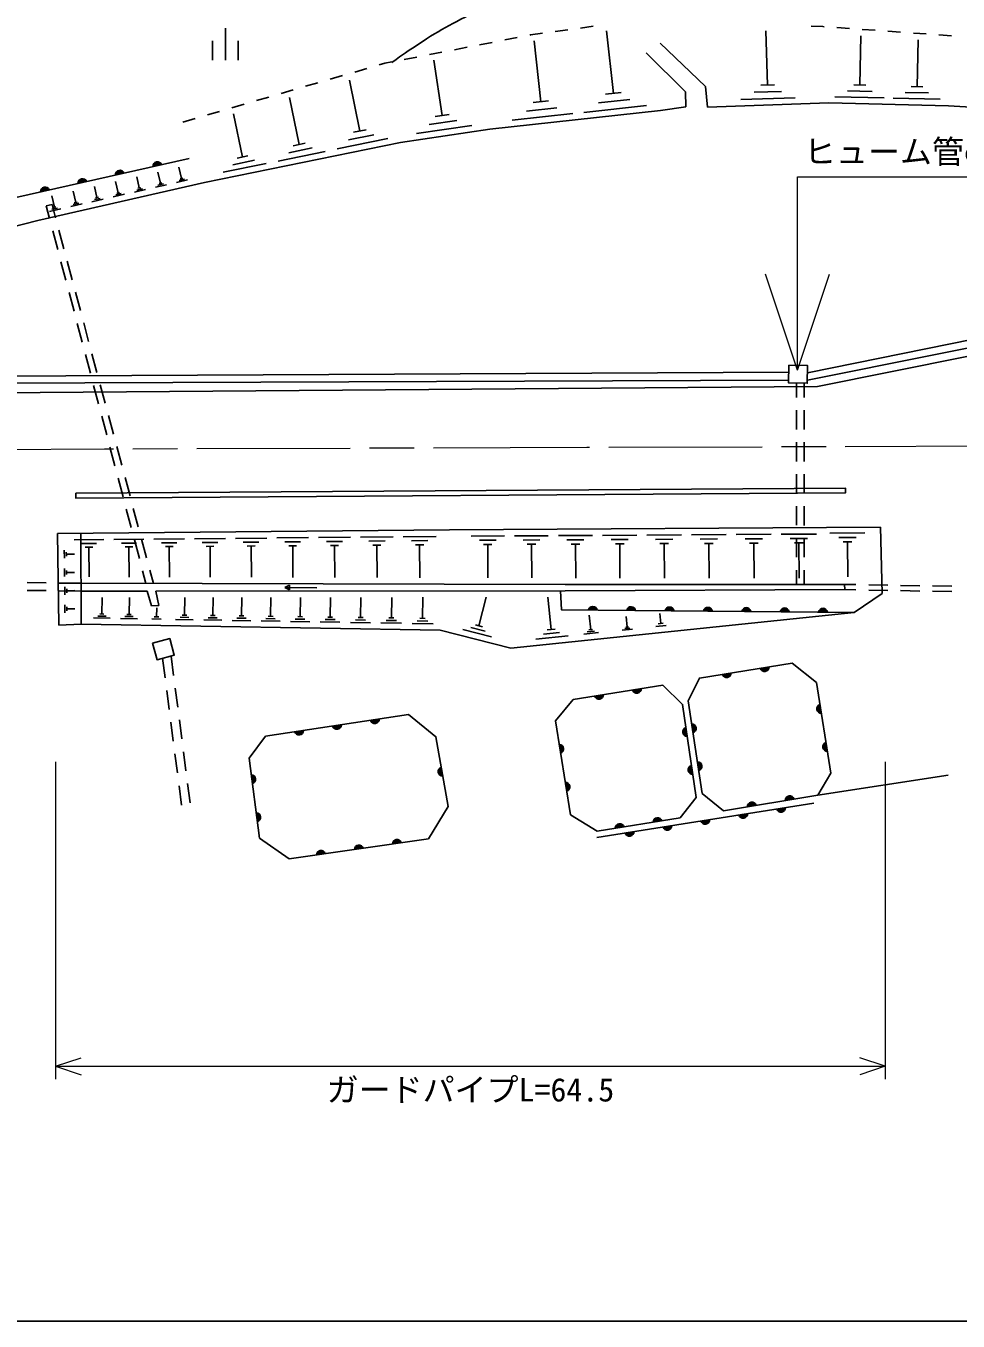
# Model space of a CAD drawing. Units: millimetres, scale not verified. Extents: x 40000 to 680000, y 20000 to 380000.
# Drawn here: x 90988 to 163874, y 205000 to 306254 of the extents above; entities that cross this region are included whole.
import ezdxf
from ezdxf.enums import TextEntityAlignment as Align

# ---------------------------------------------------------------- set-up
doc = ezdxf.new("R2010")
doc.units = ezdxf.units.MM
doc.header["$LTSCALE"] = 1000
doc.linetypes.add('CHAIN', pattern=[18.5, 12, -1.5, 3.5, -1.5])
for name, color, linetype, lineweight in [('M-BGD', 7, 'Continuous', 25), ('M-BMK', 2, 'CHAIN', 13), ('M-STR-HTXT', 7, 'Continuous', 13), ('M-TTL-BAND', 7, 'Continuous', 25)]:
    doc.layers.add(name, color=color, linetype=linetype, lineweight=lineweight)
doc.styles.add('ＭＳ ゴシック', font='')
doc.styles.get('ＭＳ ゴシック').set_extended_font_data('MS Gothic')

msp = doc.modelspace()

# ---------------------------------------------------------------- linework, layer by layer
at = {"layer": 'M-BGD'}
for p, q in [((106586, 306078), (106586, 303578)), ((132366, 305814), (133357, 305951)), ((134348, 306088), (135338, 306224)), ((136922, 300978), (136389, 305865)), ((148979, 301632), (148835, 305878)), ((152394, 306234), (153307, 306197)), ((153307, 306197), (153393, 306191)), ((154390, 306120), (155388, 306049)), ((156385, 305979), (157383, 305908)), ((158380, 305837), (159378, 305766)), ((105586, 305078), (105586, 303578)), ((107586, 305078), (107586, 303578)), ((126459, 304775), (127441, 304966)), ((128422, 305156), (129404, 305347)), ((130386, 305538), (130436, 305548)), ((130436, 305548), (131376, 305677)), ((131244, 300326), (130725, 305083)), ((156191, 301638), (156278, 305485)), ((160375, 305695), (161373, 305624)), ((160664, 301493), (160747, 305168)), ((162370, 305553), (163368, 305482)), ((120569, 303631), (121551, 303821)), ((122533, 304012), (123514, 304203)), ((124496, 304393), (125478, 304584)), ((116695, 302650), (117656, 302929)), ((118616, 303209), (119051, 303335)), ((119051, 303335), (119588, 303440)), ((123528, 299240), (122882, 303571)), ((112855, 301532), (113815, 301811)), ((114775, 302091), (115735, 302370)), ((117098, 298036), (116283, 302011)), ((110935, 300973), (111895, 301252)), ((137533, 301045), (136311, 300912)), ((150058, 301137), (147935, 301065)), ((149510, 301650), (148448, 301614)), ((157142, 301135), (155218, 301179)), ((156672, 301627), (155710, 301649)), ((161572, 301013), (159735, 301055)), ((161123, 301483), (160205, 301504)), ((107094, 299854), (108054, 300134)), ((109014, 300414), (109975, 300693)), ((112356, 296983), (111604, 300649)), ((132498, 299861), (130120, 299601)), ((131839, 300391), (130649, 300261)), ((139499, 300023), (134612, 299490)), ((138211, 300501), (135767, 300234)), ((151138, 300642), (146891, 300498)), ((158092, 300633), (154245, 300720)), ((162480, 300533), (158806, 300616)), ((103254, 298736), (104214, 299016)), ((105174, 299295), (106134, 299575)), ((107922, 295999), (107230, 299375)), ((124692, 298860), (122527, 298537)), ((124070, 299321), (122987, 299159)), ((133752, 299396), (128995, 298877)), ((118194, 297743), (116206, 297336)), ((117595, 298138), (116601, 297934)), ((125856, 298480), (121525, 297834)), ((113366, 296713), (111533, 296337)), ((112814, 297077), (111897, 296889)), ((119289, 297450), (115314, 296635)), ((108852, 295750), (107164, 295404)), ((108343, 296086), (107500, 295913)), ((114376, 296443), (110711, 295691)), ((101505, 293957), (101307, 294827)), ((103151, 294331), (102954, 295198)), ((109782, 295501), (106407, 294809)), ((96545, 292831), (96344, 293711)), ((98201, 293207), (98002, 294083)), ((99855, 293582), (99656, 294456)), ((101989, 293839), (101119, 293641)), ((101747, 293898), (101312, 293799)), ((101613, 293982), (101396, 293932)), ((103634, 294213), (102767, 294016)), ((103393, 294272), (102959, 294174)), ((103260, 294356), (103043, 294307)), ((93221, 292076), (93020, 292962)), ((94885, 292454), (94684, 293337)), ((97035, 292711), (96155, 292511)), ((96790, 292771), (96350, 292671)), ((96655, 292856), (96435, 292806)), ((98689, 293088), (97813, 292888)), ((98445, 293147), (98007, 293048)), ((98311, 293232), (98092, 293182)), ((100341, 293464), (99468, 293265)), ((100098, 293523), (99661, 293424)), ((99964, 293607), (99745, 293558)), ((93029, 292283), (92573, 292183)), ((92573, 292183), (92833, 291202)), ((93715, 291955), (92829, 291754)), ((93468, 292016), (93025, 291915)), ((93308, 291239), (93029, 292283)), ((93332, 292101), (93111, 292051)), ((95376, 292334), (94493, 292133)), ((95130, 292394), (94689, 292293)), ((94995, 292479), (94774, 292429)), ((93088, 290235), (93472, 288785)), ((93955, 288824), (93567, 290273)), ((93727, 287818), (94110, 286368)), ((94602, 286409), (94214, 287858)), ((94366, 285401), (94749, 283951)), ((95248, 283994), (94860, 285443)), ((95005, 282984), (95388, 281534)), ((95895, 281579), (95507, 283028)), ((95644, 280567), (96027, 279117)), ((96542, 279164), (96154, 280613)), ((150620, 278566), (67945, 278248)), ((67948, 277399), (152874, 278054)), ((96282, 278150), (96666, 276700)), ((97188, 276750), (96800, 278198)), ((151238, 277213), (151239, 278335)), ((151847, 278325), (151847, 277209)), ((96921, 275733), (97305, 274283)), ((97835, 274335), (97447, 275784)), ((151236, 274713), (151237, 276213)), ((151847, 276209), (151847, 274709)), ((151234, 272213), (151235, 273713)), ((151847, 273709), (151848, 272209)), ((97560, 273316), (97943, 271866)), ((98482, 271920), (98094, 273369)), ((98199, 270899), (98582, 269449)), ((99128, 269505), (98740, 270954)), ((151232, 269713), (151233, 271213)), ((151848, 271209), (151848, 269709)), ((98838, 268482), (99221, 267032)), ((99775, 267090), (99387, 268539)), ((151230, 267213), (151231, 268713)), ((151848, 268709), (151848, 267209)), ((93470, 266559), (93556, 259415)), ((95322, 259482), (95273, 266576)), ((117156, 266286), (119697, 266310)), ((120481, 266318), (123053, 266342)), ((125790, 266363), (128405, 266379)), ((129194, 266384), (131833, 266400)), ((132622, 266405), (135283, 266422)), ((136075, 266427), (138752, 266443)), ((139544, 266448), (142238, 266465)), ((143029, 266470), (145740, 266486)), ((146531, 266491), (149258, 266508)), ((150050, 266513), (152793, 266530)), ((153849, 266602), (156593, 266619)), ((94754, 266071), (97078, 266093)), ((95337, 265786), (96500, 265797)), ((95631, 265498), (96212, 265504)), ((95921, 265501), (95944, 263177)), ((97863, 266101), (100217, 266123)), ((98454, 265812), (99632, 265823)), ((98751, 265521), (99340, 265526)), ((99046, 265523), (99068, 263169)), ((99477, 266065), (99860, 264615)), ((100422, 264675), (100034, 266124)), ((101002, 266131), (103387, 266154)), ((101601, 265838), (102793, 265850)), ((101902, 265543), (102498, 265549)), ((102200, 265546), (102223, 263161)), ((104171, 266161), (106587, 266184)), ((104778, 265865), (105986, 265877)), ((105083, 265566), (105687, 265572)), ((105385, 265569), (105408, 263154)), ((107371, 266192), (109817, 266215)), ((107986, 265892), (109209, 265904)), ((108294, 265589), (108906, 265595)), ((108600, 265592), (108624, 263146)), ((110602, 266223), (113079, 266247)), ((111224, 265919), (112463, 265931)), ((111537, 265613), (112156, 265618)), ((111846, 265616), (111870, 263138)), ((113863, 266254), (116372, 266278)), ((114494, 265947), (115748, 265959)), ((114810, 265636), (115437, 265642)), ((115124, 265639), (115148, 263130)), ((117794, 265974), (119065, 265987)), ((118115, 265660), (118750, 265666)), ((118433, 265663), (118457, 263122)), ((121127, 266002), (122413, 266015)), ((121452, 265684), (122095, 265690)), ((121773, 265687), (121798, 263114)), ((126446, 266040), (127753, 266048)), ((126774, 265715), (127428, 265719)), ((127101, 265717), (127118, 263101)), ((129855, 266058), (131175, 266066)), ((130187, 265730), (130847, 265734)), ((130517, 265732), (130534, 263093)), ((133289, 266077), (134620, 266085)), ((133624, 265746), (134289, 265750)), ((133956, 265748), (133973, 263087)), ((136746, 266096), (138085, 266104)), ((137083, 265763), (137752, 265768)), ((137418, 265766), (137434, 263088)), ((140219, 266115), (141566, 266124)), ((140558, 265781), (141232, 265785)), ((140895, 265783), (140912, 263089)), ((143709, 266135), (145064, 266143)), ((144050, 265798), (144728, 265802)), ((144389, 265800), (144405, 263090)), ((147215, 266155), (148579, 266163)), ((147558, 265816), (148240, 265820)), ((147899, 265818), (147916, 263091)), ((150738, 266174), (152110, 266183)), ((151083, 265833), (151769, 265838)), ((151228, 264713), (151230, 266213)), ((151426, 265836), (151443, 263092)), ((151848, 266209), (151849, 264709)), ((154537, 266263), (155909, 266272)), ((154882, 265922), (155568, 265927)), ((155225, 265925), (155242, 263181)), ((93993, 264635), (93986, 265271)), ((94150, 264796), (94146, 265114)), ((94148, 264955), (94784, 264962)), ((94010, 263208), (94003, 263838)), ((94166, 263367), (94162, 263682)), ((94164, 263525), (94794, 263532)), ((100115, 263648), (100375, 262666)), ((100960, 262665), (100680, 263709)), ((151227, 262592), (151228, 263713)), ((151849, 263709), (151849, 262592)), ((91078, 262735), (92578, 262715)), ((93578, 262701), (95300, 262678)), ((94028, 261786), (94020, 262411)), ((94182, 261944), (94178, 262256)), ((111224, 262363), (111602, 262544)), ((113723, 262322), (111224, 262363)), ((111596, 262169), (111224, 262363)), ((111602, 262544), (111596, 262169)), ((154998, 262593), (155016, 262184)), ((154998, 262593), (155883, 262578)), ((156883, 262560), (158382, 262534)), ((159382, 262516), (160882, 262490)), ((161882, 262472), (163382, 262446)), ((92580, 262105), (91080, 262125)), ((95304, 262068), (93580, 262091)), ((94180, 262100), (94804, 262108)), ((95304, 262068), (100477, 262071)), ((96933, 260278), (96955, 261569)), ((99054, 260249), (99077, 261570)), ((103388, 260190), (103412, 261572)), ((105602, 260160), (105626, 261574)), ((107847, 260130), (107871, 261575)), ((110124, 260099), (110149, 261576)), ((112433, 260067), (112459, 261577)), ((114776, 260036), (114802, 261578)), ((117152, 260003), (117179, 261579)), ((119561, 259971), (119589, 261580)), ((122006, 259937), (122034, 261582)), ((126412, 259350), (126982, 261599)), ((132049, 259070), (131786, 261589)), ((155883, 262168), (155016, 262184)), ((158383, 262121), (156883, 262149)), ((160882, 262075), (159383, 262103)), ((163382, 262028), (161882, 262056)), ((94045, 260371), (94037, 260989)), ((94197, 260527), (94194, 260837)), ((94196, 260682), (94814, 260689)), ((97094, 260275), (96771, 260280)), ((99219, 260246), (98889, 260252)), ((101203, 260060), (101215, 260773)), ((140625, 259528), (140543, 260317)), ((97573, 259944), (96281, 259966)), ((97253, 260111), (96607, 260122)), ((99709, 259907), (98388, 259930)), ((99382, 260078), (98721, 260089)), ((101556, 259876), (100843, 259888)), ((101381, 260057), (101025, 260063)), ((104073, 259833), (102691, 259856)), ((103731, 260011), (103040, 260023)), ((103561, 260187), (103215, 260193)), ((106302, 259795), (104889, 259819)), ((105952, 259977), (105245, 259989)), ((105778, 260157), (105425, 260163)), ((108563, 259756), (107118, 259781)), ((108205, 259943), (107482, 259955)), ((108027, 260127), (107666, 260133)), ((110856, 259717), (109379, 259742)), ((110490, 259908), (109751, 259920)), ((110308, 260096), (109939, 260102)), ((113182, 259677), (111672, 259703)), ((112807, 259872), (112053, 259885)), ((112622, 260064), (112245, 260071)), ((115540, 259637), (113998, 259663)), ((115158, 259836), (114387, 259849)), ((114969, 260032), (114583, 260039)), ((117933, 259596), (116357, 259623)), ((117542, 259800), (116754, 259813)), ((117349, 260000), (116955, 260007)), ((120359, 259554), (118750, 259582)), ((119960, 259763), (119156, 259776)), ((119763, 259967), (119360, 259974)), ((122821, 259512), (121177, 259540)), ((122413, 259725), (121591, 259739)), ((122211, 259934), (121800, 259941)), ((126903, 258926), (125779, 259211)), ((126693, 259279), (126131, 259421)), ((135150, 259045), (135032, 260181)), ((138098, 259270), (137895, 259249)), ((137997, 259260), (137912, 260071)), ((141040, 259373), (140252, 259290)), ((140822, 259549), (140428, 259508)), ((127395, 258502), (125145, 259072)), ((133375, 258572), (130856, 258309)), ((132712, 258821), (131453, 258690)), ((132364, 259103), (131735, 259037)), ((135748, 258820), (134612, 258701)), ((135449, 258932), (134881, 258873)), ((135292, 259060), (135008, 259030)), ((138424, 259099), (137612, 259015)), ((138210, 259180), (137805, 259137)), ((101675, 256818), (101873, 255287)), ((102533, 255466), (102334, 256995)), ((102002, 254296), (102194, 252808)), ((102856, 252987), (102662, 254474)), ((102323, 251816), (102515, 250329)), ((103180, 250508), (102986, 251995)), ((102644, 249337), (102836, 247850)), ((103503, 248029), (103309, 249516)), ((152905, 246126), (163085, 247682)), ((102965, 246858), (103163, 245328)), ((103832, 245508), (103632, 247037)), ((135621, 242808), (152601, 245499))]:
    msp.add_line(p, q, dxfattribs=at)
for points in [[(140573, 304892), (144122, 301510), (144289, 299910)], [(142590, 299925), (142556, 301108), (139478, 304142)], [(104958, 294002), (120277, 297142), (127251, 298183), (140607, 299641), (142590, 299925)], [(144289, 299910), (153774, 300231), (163110, 300018), (174158, 299344), (184933, 298346), (186610, 300295)], [(103753, 295890), (87052, 292132), (71647, 288408), (67893, 287692)], [(67907, 285189), (71364, 285789), (91927, 291036), (104958, 294002)], [(152095, 279144), (181792, 285158), (196346, 285919), (205263, 284990), (247962, 285286)], [(152086, 278546), (181870, 284528), (196372, 285235), (205258, 284517), (247962, 284708)], [(152874, 278054), (181948, 283904), (196686, 284623), (205234, 283890), (247962, 284256)], [(150629, 279173), (78684, 278827), (78472, 278289)], [(93470, 266559), (124115, 266853), (157809, 267061)], [(157809, 267061), (157936, 261885), (155747, 260406)], [(95300, 262678), (133157, 262587), (154998, 262593)], [(101152, 262071), (101369, 260946), (100813, 260923), (100477, 262071)], [(101152, 262071), (133157, 262087), (155016, 262184)], [(155747, 260406), (132875, 260593), (132786, 262087)], [(155747, 260406), (128909, 257603), (123385, 259003), (95322, 259482), (93556, 259415)]]:
    msp.add_lwpolyline(points, dxfattribs=at)
for points in [[(150637, 279720), (152104, 279698), (152083, 278322), (150617, 278344)], [(94890, 269721), (155062, 270117), (155065, 269740), (94892, 269344)], [(100891, 257996), (102238, 258359), (102587, 257063), (101239, 256700)], [(143874, 246239), (142765, 253483), (143648, 255266), (150897, 256432), (152797, 254916), (153921, 247826), (152905, 246126), (145540, 244893)], [(135660, 243308), (133561, 244583), (132386, 251931), (133786, 253606), (140784, 254706), (142334, 253206), (143384, 245932), (142134, 244333)], [(109719, 250723), (120900, 252410), (123050, 250677), (123992, 245220), (122459, 242704), (111577, 241137), (109261, 242754), (108436, 249007)]]:
    msp.add_lwpolyline(points, close=True, dxfattribs=at)
for centre, radius, start, end in [((98341, 294617), 354, 21.47745, 183.88263), ((98341, 294617), 283, 23.70149, 181.65859), ((98341, 294617), 212, 27.44782, 177.91227), ((98341, 294617), 142, 35.15955, 170.20054), ((98341, 294617), 100, 45.47721, 159.88288), ((101268, 295275), 354, 21.47745, 183.88263), ((101268, 295275), 283, 23.70149, 181.65859), ((101268, 295275), 212, 27.44782, 177.91227), ((101268, 295275), 142, 35.15955, 170.20054), ((101268, 295275), 100, 45.47721, 159.88288), ((92488, 293300), 354, 21.47745, 183.88263), ((95414, 293958), 354, 21.47745, 183.88263), ((95414, 293958), 283, 23.70149, 181.65859), ((95414, 293958), 212, 27.44782, 177.91227), ((95414, 293958), 142, 35.15955, 170.20054), ((95414, 293958), 100, 45.47721, 159.88288), ((92488, 293300), 283, 23.70149, 181.65859), ((92488, 293300), 212, 27.44782, 177.91227), ((92488, 293300), 142, 35.15955, 170.20054), ((92488, 293300), 100, 45.47721, 159.88288), ((135311, 260519), 354, 8.32896, 170.73414), ((135311, 260519), 283, 10.553, 168.5101), ((135311, 260519), 212, 14.29933, 164.76378), ((135311, 260519), 142, 22.01106, 157.05205), ((135311, 260519), 100, 32.32872, 146.73438), ((138311, 260494), 354, 8.32896, 170.73414), ((138311, 260494), 283, 10.553, 168.5101), ((138311, 260494), 212, 14.29933, 164.76378), ((138311, 260494), 142, 22.01106, 157.05205), ((138311, 260494), 100, 32.32872, 146.73438), ((141311, 260470), 354, 8.32896, 170.73414), ((141311, 260470), 283, 10.553, 168.5101), ((141311, 260470), 212, 14.29933, 164.76378), ((141311, 260470), 142, 22.01106, 157.05205), ((141311, 260470), 100, 32.32872, 146.73438), ((144311, 260445), 354, 8.32896, 170.73414), ((144311, 260445), 283, 10.553, 168.5101), ((144311, 260445), 212, 14.29933, 164.76378), ((144311, 260445), 142, 22.01106, 157.05205), ((144311, 260445), 100, 32.32872, 146.73438), ((147311, 260421), 354, 8.32896, 170.73414), ((147311, 260421), 283, 10.553, 168.5101), ((147311, 260421), 212, 14.29933, 164.76378), ((147311, 260421), 142, 22.01106, 157.05205), ((147311, 260421), 100, 32.32872, 146.73438), ((150310, 260396), 354, 8.32896, 170.73414), ((150310, 260396), 283, 10.553, 168.5101), ((150310, 260396), 212, 14.29933, 164.76378), ((150310, 260396), 142, 22.01106, 157.05205), ((150310, 260396), 100, 32.32872, 146.73438), ((153310, 260372), 354, 8.32896, 170.73414), ((153310, 260372), 283, 10.553, 168.5101), ((153310, 260372), 212, 14.29933, 164.76378), ((153310, 260372), 142, 22.01106, 157.05205), ((153310, 260372), 100, 32.32872, 146.73438), ((145783, 255664), 354, 197.93905, 0.34423), ((145783, 255664), 283, 200.16309, 358.12019), ((145783, 255664), 212, 203.90942, 354.37386), ((145783, 255664), 142, 211.62115, 346.66213), ((145783, 255664), 100, 221.93881, 336.34447), ((148745, 256141), 354, 197.93905, 0.34423), ((148745, 256141), 283, 200.16309, 358.12019), ((148745, 256141), 212, 203.90942, 354.37386), ((148745, 256141), 142, 211.62115, 346.66213), ((148745, 256141), 100, 221.93881, 336.34447), ((138758, 254442), 354, 197.728, 0.13318), ((138758, 254442), 283, 199.95204, 357.90914), ((138758, 254442), 212, 203.69837, 354.16281), ((138758, 254442), 142, 211.4101, 346.45108), ((138758, 254442), 100, 221.72776, 336.13342), ((135795, 253976), 354, 197.728, 0.13318), ((135795, 253976), 283, 199.95204, 357.90914), ((135795, 253976), 212, 203.69837, 354.16281), ((135795, 253976), 142, 211.4101, 346.45108), ((135795, 253976), 100, 221.72776, 336.13342), ((153178, 252861), 354, 107.81152, 270.2167), ((153178, 252861), 283, 110.03556, 267.99266), ((153178, 252861), 212, 113.78189, 264.24633), ((153178, 252861), 142, 121.49362, 256.5346), ((153178, 252861), 100, 131.81128, 246.21694), ((112335, 251173), 354, 197.37828, 359.78345), ((112335, 251173), 283, 199.60231, 357.55942), ((112335, 251173), 212, 203.34864, 353.81309), ((112335, 251173), 142, 211.06037, 346.10136), ((112335, 251173), 100, 221.37803, 335.7837), ((115302, 251620), 354, 197.37828, 359.78345), ((115302, 251620), 283, 199.60231, 357.55942), ((115302, 251620), 212, 203.34864, 353.81309), ((115302, 251620), 142, 211.06037, 346.10136), ((115302, 251620), 100, 221.37803, 335.7837), ((118268, 252068), 354, 197.37828, 359.78345), ((118268, 252068), 283, 199.60231, 357.55942), ((118268, 252068), 212, 203.34864, 353.81309), ((118268, 252068), 142, 211.06037, 346.10136), ((118268, 252068), 100, 221.37803, 335.7837), ((142698, 251062), 354, 107.01019, 269.41537), ((142698, 251062), 283, 109.23423, 267.19133), ((142698, 251062), 212, 112.98056, 263.445), ((142698, 251062), 142, 120.69229, 255.73327), ((142698, 251062), 100, 131.00995, 245.41561), ((143039, 251335), 354, 287.49583, 89.90101), ((143039, 251335), 283, 289.71987, 87.67697), ((143039, 251335), 212, 293.4662, 83.93065), ((143039, 251335), 142, 301.17793, 76.21892), ((143039, 251335), 100, 311.49559, 65.90126), ((153648, 249898), 354, 107.81152, 270.2167), ((153648, 249898), 283, 110.03556, 267.99266), ((132683, 249730), 354, 287.88009, 90.28527), ((132683, 249730), 283, 290.10413, 88.06123), ((132683, 249730), 212, 293.85045, 84.3149), ((132683, 249730), 142, 301.56218, 76.60317), ((132683, 249730), 100, 311.87984, 66.28551), ((153648, 249898), 212, 113.78189, 264.24633), ((153648, 249898), 142, 121.49362, 256.5346), ((153648, 249898), 100, 131.81128, 246.21694), ((123574, 247958), 354, 108.58568, 270.99085), ((123574, 247958), 283, 110.80972, 268.76682), ((123574, 247958), 212, 114.55604, 265.02049), ((123574, 247958), 142, 122.26777, 257.30876), ((143127, 248092), 354, 107.01019, 269.41537), ((143127, 248092), 283, 109.23423, 267.19133), ((143127, 248092), 212, 112.98056, 263.445), ((143127, 248092), 142, 120.69229, 255.73327), ((143127, 248092), 100, 131.00995, 245.41561), ((143493, 248370), 354, 287.49583, 89.90101), ((143493, 248370), 283, 289.71987, 87.67697), ((143493, 248370), 212, 293.4662, 83.93065), ((143493, 248370), 142, 301.17793, 76.21892), ((143493, 248370), 100, 311.49559, 65.90126), ((108599, 247360), 354, 286.31203, 88.71721), ((108599, 247360), 283, 288.53607, 86.49317), ((108599, 247360), 212, 292.28239, 82.74684), ((108599, 247360), 142, 299.99412, 75.03511), ((108599, 247360), 100, 310.31179, 64.71745), ((123574, 247958), 100, 132.58543, 246.9911), ((133157, 246767), 354, 287.88009, 90.28527), ((133157, 246767), 283, 290.10413, 88.06123), ((133157, 246767), 212, 293.85045, 84.3149), ((133157, 246767), 142, 301.56218, 76.60317), ((133157, 246767), 100, 311.87984, 66.28551), ((150711, 245704), 354, 18.30177, 180.70695), ((147752, 245208), 354, 18.30177, 180.70695), ((147752, 245208), 283, 20.52581, 178.48291), ((147752, 245208), 212, 24.27213, 174.73658), ((147752, 245208), 142, 31.98386, 167.02485), ((147752, 245208), 100, 42.30153, 156.70719), ((150028, 245146), 354, 197.80324, 0.20842), ((150028, 245146), 283, 200.02728, 357.98438), ((150028, 245146), 212, 203.7736, 354.23805), ((150028, 245146), 142, 211.48533, 346.52632), ((150028, 245146), 100, 221.803, 336.20866), ((150711, 245704), 283, 20.52581, 178.48291), ((150711, 245704), 212, 24.27213, 174.73658), ((150711, 245704), 142, 31.98386, 167.02485), ((150711, 245704), 100, 42.30153, 156.70719), ((108991, 244386), 354, 286.31203, 88.71721), ((108991, 244386), 283, 288.53607, 86.49317), ((108991, 244386), 212, 292.28239, 82.74684), ((108991, 244386), 142, 299.99412, 75.03511), ((108991, 244386), 100, 310.31179, 64.71745), ((140387, 244001), 354, 17.79276, 180.19793), ((140387, 244001), 283, 20.01679, 177.9739), ((140387, 244001), 212, 23.76312, 174.22757), ((140387, 244001), 142, 31.47485, 166.51584), ((140387, 244001), 100, 41.79251, 156.19818), ((144102, 244207), 354, 197.80324, 0.20842), ((144102, 244207), 283, 200.02728, 357.98438), ((144102, 244207), 212, 203.7736, 354.23805), ((144102, 244207), 142, 211.48533, 346.52632), ((144102, 244207), 100, 221.803, 336.20866), ((147065, 244677), 354, 197.80324, 0.20842), ((147065, 244677), 283, 200.02728, 357.98438), ((147065, 244677), 212, 203.7736, 354.23805), ((147065, 244677), 142, 211.48533, 346.52632), ((147065, 244677), 100, 221.803, 336.20866), ((137424, 243532), 354, 17.79276, 180.19793), ((137424, 243532), 283, 20.01679, 177.9739), ((137424, 243532), 212, 23.76312, 174.22757), ((137424, 243532), 142, 31.47485, 166.51584), ((137424, 243532), 100, 41.79251, 156.19818), ((138176, 243268), 354, 197.80324, 0.20842), ((138176, 243268), 283, 200.02728, 357.98438), ((138176, 243268), 212, 203.7736, 354.23805), ((138176, 243268), 142, 211.48533, 346.52632), ((138176, 243268), 100, 221.803, 336.20866), ((141139, 243737), 354, 197.80324, 0.20842), ((141139, 243737), 283, 200.02728, 357.98438), ((141139, 243737), 212, 203.7736, 354.23805), ((141139, 243737), 142, 211.48533, 346.52632), ((141139, 243737), 100, 221.803, 336.20866), ((117026, 241867), 354, 16.98892, 179.3941), ((117026, 241867), 283, 19.21296, 177.17006), ((117026, 241867), 212, 22.95929, 173.42374), ((117026, 241867), 142, 30.67102, 165.71201), ((119995, 242294), 354, 16.98892, 179.3941), ((119995, 242294), 283, 19.21296, 177.17006), ((119995, 242294), 212, 22.95929, 173.42374), ((119995, 242294), 142, 30.67102, 165.71201), ((119995, 242294), 100, 40.98868, 155.39434), ((114056, 241439), 354, 16.98892, 179.3941), ((114056, 241439), 283, 19.21296, 177.17006), ((114056, 241439), 212, 22.95929, 173.42374), ((114056, 241439), 142, 30.67102, 165.71201), ((114056, 241439), 100, 40.98868, 155.39434), ((117026, 241867), 100, 40.98868, 155.39434)]:
    msp.add_arc(centre, radius, start, end, dxfattribs=at)
msp.add_open_spline([(119612, 303403), (120537, 304084), (120817, 304260), (121607, 304783), (123618, 306112), (124399, 306451), (126990, 307804)], degree=3, knots=[0, 0, 0, 0, 1, 1, 1, 2, 2, 2, 2], dxfattribs=at)
at = {"layer": 'M-BMK'}
msp.add_lwpolyline([(167056, 273392), (134845, 273290), (97136, 273161), (68715, 272985)], dxfattribs=at)
at = {"layer": 'M-STR-HTXT'}
for p, q in [((151326, 279335), (151326, 294457)), ((151326, 294457), (184076, 294457)), ((151326, 279335), (148826, 286835)), ((151326, 279335), (153826, 286835)), ((93311, 248722), (93311, 223918)), ((158183, 248722), (158183, 223918)), ((93311, 224918), (95311, 225585)), ((93311, 224918), (158183, 224918)), ((93311, 224918), (95311, 224252)), ((158183, 224918), (156183, 225585)), ((158183, 224918), (156183, 224252))]:
    msp.add_line(p, q, dxfattribs=at)
at = {"layer": 'M-TTL-BAND'}
msp.add_line((40000, 205000), (579000, 205000), dxfattribs=at)

# ---------------------------------------------------------------- texts
at = {"layer": 'M-STR-HTXT', "style": 'ＭＳ ゴシック'}
msp.add_text('ヒューム管φ300\u3000\u3000L=16.0', height=1833, dxfattribs=at).set_placement((151826, 294957), align=Align.BOTTOM_LEFT)
msp.add_text('ガードパイプL=64.5', height=1833, dxfattribs=at).set_placement((125747, 221618), align=Align.BOTTOM_CENTER)

doc.saveas('drawing.dxf')
